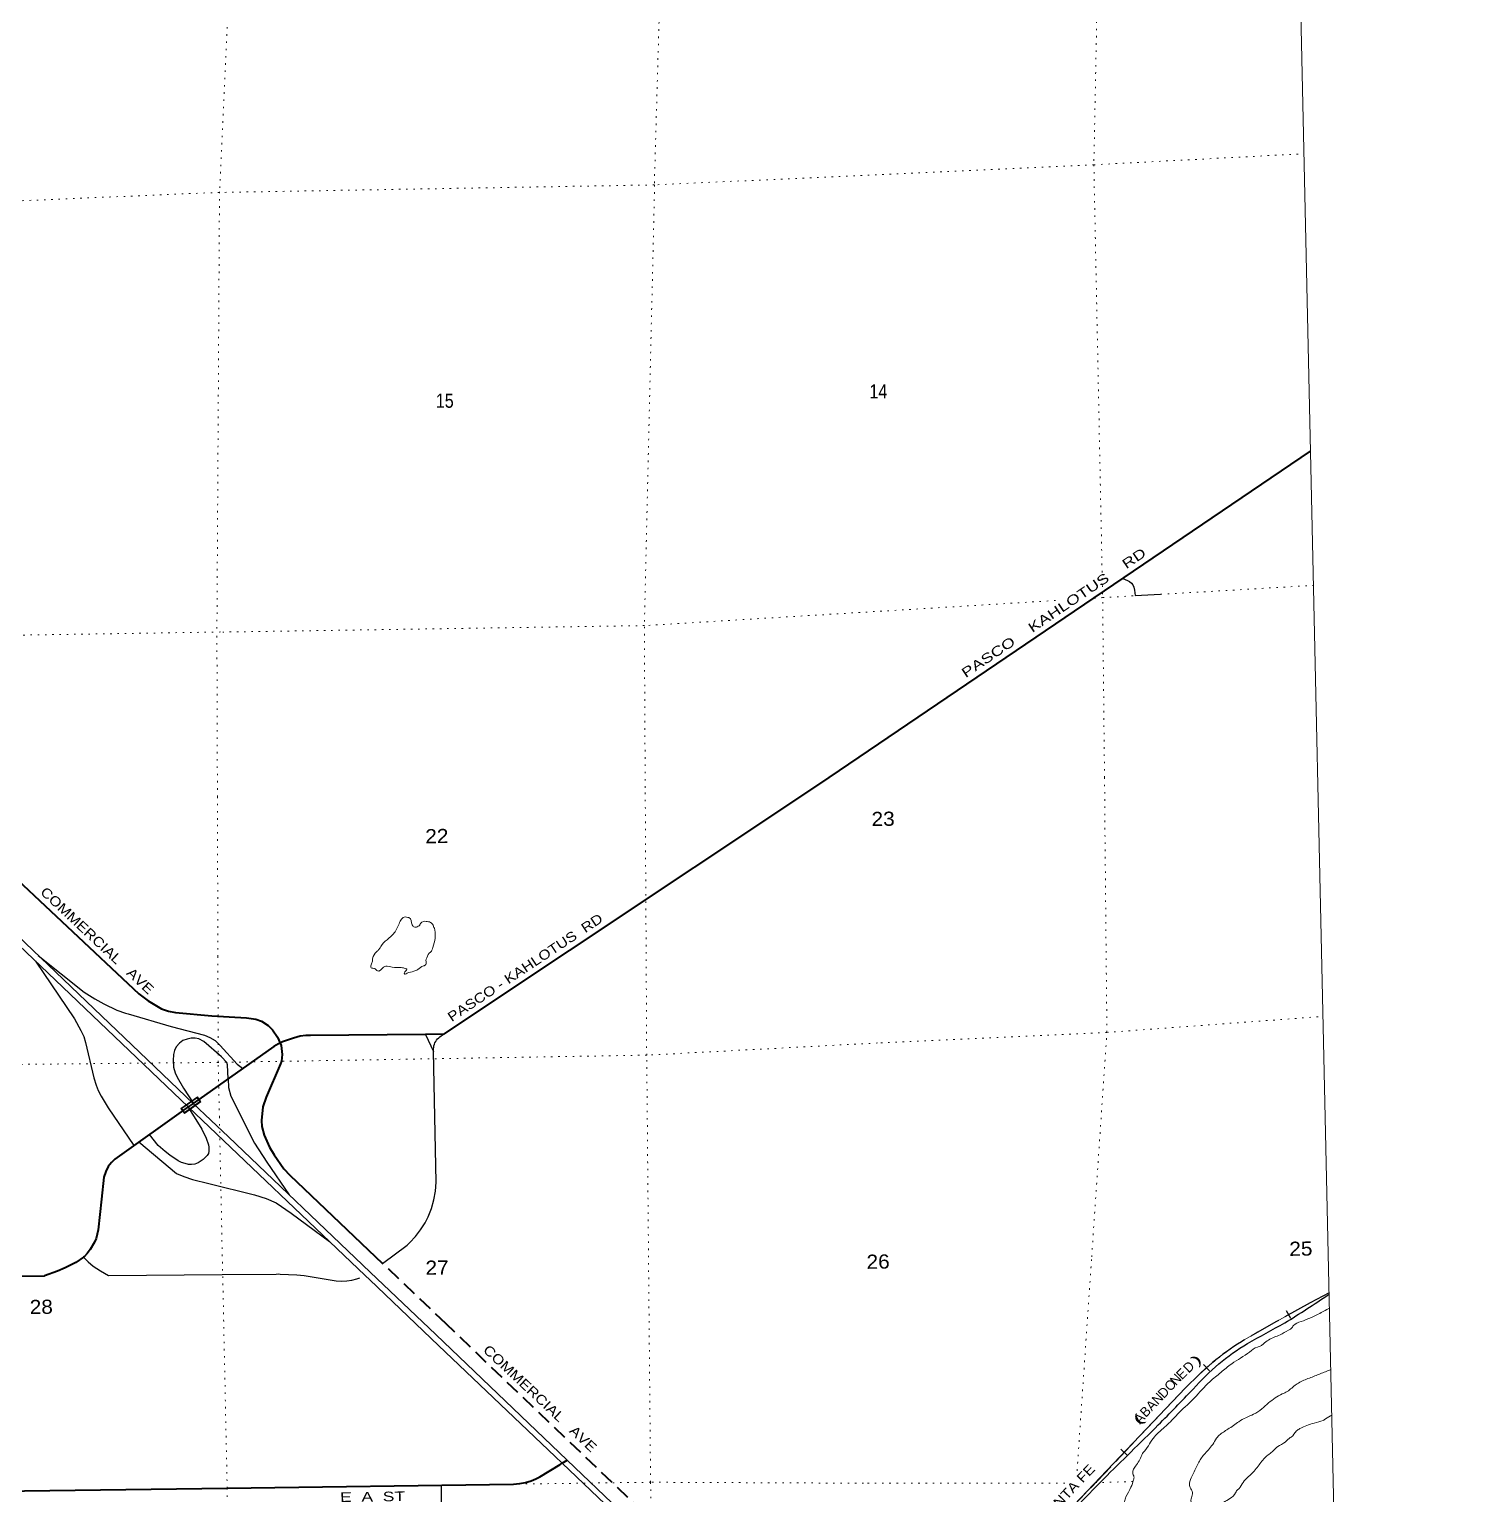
# Model space of a CAD drawing. Header units: feet. Extents: x 245918 to 509309, y -547785 to -360805.
# Drawn here: x 491308 to 509309, y -461175 to -442994 of the extents above; entities that cross this region are included whole.
import ezdxf
from ezdxf.enums import TextEntityAlignment as Align

# ---------------------------------------------------------------- set-up
doc = ezdxf.new("R2010")
doc.units = ezdxf.units.FT
doc.header["$LTSCALE"] = 60
for name, pattern in [('DOTTED', [1.5, 0.3, -1.2]), ('LONG_DASHED', [7.5, 6, -1.5]), ('MEDIUM_DASHED', [4.5, 3, -1.5])]:
    doc.linetypes.add(name, pattern=pattern)
for name, color, linetype, lineweight in [('20', 7, 'Continuous', 35), ('21', 7, 'Continuous', 25), ('26', 7, 'Continuous', 40), ('27', 7, 'Continuous', 13), ('29', 7, 'Continuous', 25), ('34', 7, 'Continuous', 25), ('39', 7, 'Continuous', 13), ('4', 7, 'Continuous', 13), ('53', 7, 'DOTTED', 40), ('57', 7, 'Continuous', 13), ('63', 7, 'Continuous', 25), ('7', 7, 'DOTTED', 13)]:
    doc.layers.add(name, color=color, linetype=linetype, lineweight=lineweight)

msp = doc.modelspace()

# ---------------------------------------------------------------- linework, layer by layer
at = {"layer": '20'}
for points in [[(495474.56, -458454.6), (493280.86, -456364.52), (490533.02, -453746.48)], [(495539.68, -458413.04), (493779.53, -456736.04), (493343.24, -456320.36), (490590.28, -453697.44)], [(497921.19, -460785.67), (497833.59, -460702.21), (496386.99, -459323.94), (495534.11, -458511.34), (495474.56, -458454.6)], [(497985.18, -460747.22), (496354.74, -459189.61), (495539.68, -458413.04)], [(500997.07, -463716.25), (499076.05, -461885.98), (497921.19, -460785.67)], [(504525.62, -466974.53), (502823.51, -465352.82), (502455.64, -465017.99), (501044.48, -463669.86), (497985.18, -460747.22)]]:
    msp.add_lwpolyline(points, dxfattribs=at)
at = {"layer": '21'}
for points in [[(491416.95, -454485.07), (491988.9, -454939.58), (492119.55, -455024.42), (492233.17, -455083.29), (492395.49, -455162.47), (492499.6, -455199.49), (492533.46, -455211.2), (493067.2, -455364.76), (493480.25, -455475.87), (493549.49, -455503.58), (493614.42, -455540.12), (493677.61, -455603.51), (493887.31, -455832.49), (493919.78, -455858.88), (493957.04, -455885.8)], [(491384.32, -454557.57), (491868.77, -455272.91), (491946.07, -455416.26), (491982.59, -455491.38), (492006.04, -455565.21), (492108.39, -456005.04), (492138.02, -456095.52), (492164.19, -456159.34), (492200.71, -456232.43), (492285.15, -456375.71), (492605.55, -456842.64)], [(493773.76, -456015.55), (493768.27, -455840.38), (493757.46, -455812.18), (493692.53, -455743.15), (493475.43, -455552.31), (493410.51, -455519.82), (493365.87, -455511.7), (493317.17, -455511.7), (493266.45, -455521.85), (493213.7, -455542.16), (493171.09, -455572.61), (493128.48, -455619.31), (493108.96, -455664.48), (493098.04, -455712.7), (493091.96, -455787.82), (493098.98, -455872.26), (493116.3, -455940.09), (493143.69, -455994.9), (493219.87, -456130.77), (493346.31, -456323.29)], [(493773.76, -456015.55), (493779.78, -456124.84), (493808.18, -456232.45), (494103.19, -456812.18), (494255.83, -457050.32), (494534.59, -457455.43)], [(493272.35, -456356.41), (493447.53, -456640.53), (493502.31, -456752.2), (493532.74, -456833.41), (493537.31, -456864.87), (493536.8, -456914.62), (493530.21, -456944.05), (493525.14, -456955.22), (493515, -456968.41), (493465.79, -457018.16), (493404.36, -457058.35), (493363.84, -457073.99), (493321.73, -457079.07), (493283.69, -457077.03), (493242.56, -457068.25), (493195.43, -457052.67), (493153.33, -457032.37), (493053.47, -456964.51), (492993.04, -456918.68), (492908.18, -456844.25), (492799.17, -456705.55)], [(492666.87, -456799.22), (493135.58, -457188.7), (493224.85, -457229.31), (493334.42, -457265.85), (493537.22, -457314.72), (494100.55, -457456.05), (494248.47, -457499.34), (494373.53, -457554.8), (494558.87, -457680.59), (495033.71, -458034.58)]]:
    msp.add_lwpolyline(points, dxfattribs=at)
at = {"layer": '26'}
for p, q in [((501119.64, -452356.73), (507209.87, -448229.77)), ((496451.8, -455462.9), (501119.64, -452356.73)), ((496451.8, -455462.9), (496224.53, -455464.86)), ((493343.24, -456320.36), (493280.86, -456364.52)), ((491075.51, -458464.21), (491494.63, -458460.8))]:
    msp.add_line(p, q, dxfattribs=at)
for points in [[(490883.8, -453289.25), (492668.8, -454961.56), (492782, -455048.77), (492948.37, -455146.22), (493033.59, -455174.65), (493121.2, -455192.17), (493573.43, -455232.83), (494003.49, -455257.76), (494121.11, -455276.16), (494190.09, -455300.52), (494271.25, -455353.31), (494325.02, -455405.93), (494388.93, -455499.49), (494421.41, -455571.85)], [(494421.41, -455571.85), (494402.13, -455580.7), (494341.38, -455613.69), (493343.24, -456320.36)], [(494421.41, -455571.85), (494435.21, -455602.59), (494445.74, -455714.69), (494439.65, -455795.9), (494425.82, -455830.64), (494246.64, -456244.64), (494206.32, -456364.37), (494189.96, -456533.23), (494192.11, -456608.01), (494224.02, -456714.78), (494289.5, -456863.82), (494346.72, -456957.27), (494468.05, -457131.81), (494539.54, -457212.94), (495692.36, -458305.62)], [(496224.53, -455464.86), (494796.75, -455477.16), (494741.64, -455479.01), (494667.92, -455487.31), (494584.73, -455509.64), (494450.82, -455558.36), (494421.41, -455571.85)], [(493280.86, -456364.52), (492368.35, -457010.57), (492326.5, -457052.63), (492287.95, -457105.42), (492255.49, -457166.33), (492230.98, -457234.13), (492202.12, -457508.4), (492162.49, -457888.76), (492136.79, -457996.7), (492116.5, -458043.39), (492061.32, -458131.89), (492027.23, -458181.45), (491988.39, -458222.73), (491982.22, -458226.98)], [(491982.22, -458226.98), (491883.17, -458295.15), (491754.08, -458359.45), (491655.93, -458400.72), (491494.63, -458460.8)], [(488461.27, -461167.43), (491196.72, -461129.72), (491246.72, -461129.04), (493763.41, -461094.35), (497315.98, -461044.69), (497391.28, -461038.39), (497465.5, -461024.25), (497537.84, -461002.44), (497592.7, -460979.4), (497617.77, -460968.12), (497642.7, -460953.13), (497895.2, -460801.29), (497921.19, -460785.67), (497985.18, -460747.22)]]:
    msp.add_lwpolyline(points, dxfattribs=at)
at = {"layer": '29'}
msp.add_line((496224.53, -455464.86), (496326.03, -455674.63), dxfattribs=at)
for points in [[(504880.32, -449809.08), (504938.77, -449832.79), (504962.74, -449845.71), (504986.71, -449864.16), (505003.32, -449887.58), (505016.21, -449915.81), (505025.42, -449952.71), (505030.96, -450019.13), (505346.23, -450000.68)], [(496326.03, -455674.63), (496325.47, -455645.11), (496326.64, -455625.43), (496329.85, -455605.99), (496335.08, -455586.99), (496342.27, -455568.64), (496351.34, -455551.15), (496362.18, -455534.69), (496374.69, -455519.46), (496388.72, -455505.62), (496404.12, -455493.33), (496420.72, -455482.71), (496427.69, -455478.94), (496442.66, -455468.98)], [(495692.36, -458305.62), (495996.42, -458077.47), (496029.98, -458047.32), (496101.32, -457972.82), (496164.48, -457891.26), (496203.29, -457828.56), (496218.73, -457803.61), (496231.65, -457778.56), (496257.84, -457727.76), (496299.44, -457624.69), (496330.03, -457517.84), (496349.29, -457408.37), (496357, -457297.49), (496326.03, -455674.63)], [(491982.22, -458226.98), (492037.38, -458287.02), (492101.69, -458341.36), (492189.55, -458396.66), (492290.95, -458454.3)], [(492290.95, -458454.3), (493700.7, -458442.82), (494372.57, -458437.35), (494397.93, -458437.14), (494422.57, -458438.07), (494629, -458445.82), (494718.27, -458456.21), (494745.71, -458459.4), (494768.27, -458463.22), (495118.15, -458522.38), (495182.58, -458526.27), (495247.06, -458523.4), (495310.88, -458513.82), (495373.36, -458497.61), (495407.97, -458484.64)], [(496420.13, -461057.21), (496465.2, -465832.68), (496472.82, -465889.3), (496497.8, -465955.97), (496619.47, -466272.32)]]:
    msp.add_lwpolyline(points, dxfattribs=at)
at = {"layer": '34', "lineweight": 13}
msp.add_lwpolyline([(505826.98, -459684.88), (505658.47, -459848.95), (502245.39, -463435.86), (501972.95, -463755.05), (501745.99, -464025.07), (501483.98, -464364.21), (501119.74, -464848.22), (500085.64, -466228.86)], dxfattribs=at)
for centre, radius, start, end in [((520429.55, -483304.34), 27849.26, 117.81928, 120.35311), ((508033.24, -461971.5), 3177.45, 121.84907, 133.97531)]:
    msp.add_arc(centre, radius, start, end, dxfattribs=at)
at = {"layer": '34'}
msp.add_spline([(497832.19, -467100.07), (498102.7, -467176.09), (498409.7, -467176.09), (498596.37, -467165.25), (498945.9, -467089.24), (499162.96, -467020.4), (499537.21, -466820.1), (500002.84, -466403.6), (500354.86, -465837.83), (500722.26, -465404.64), (501081.97, -464905.16), (502061.36, -463691.08), (502803.94, -462878.94), (503651.17, -462007.26), (504639.67, -460981.94), (505319.35, -460309.91), (505751.05, -459865.09), (506069.71, -459552.01), (506426.17, -459301.42), (506889.04, -459041.49), (507432.65, -458691.75)], degree=3, dxfattribs=at)
at = {"layer": '39'}
for points in [[(495971.44, -454718.93), (495995.31, -454705.1), (496081.1, -454681.34), (496128.84, -454660.33), (496198.15, -454614.83), (496214.11, -454610.51), (496233.5, -454576.02), (496230.9, -454545.98), (496240.31, -454513.69), (496285.05, -454442.59), (496289.15, -454439.92), (496314.07, -454387.85), (496343.84, -454268.9), (496343.36, -454244.84), (496335.43, -454146.69), (496325.01, -454126.83), (496322.89, -454120.86), (496312.39, -454096.98), (496275.74, -454069.62), (496247.55, -454064.15), (496217.4, -454060.74), (496155.98, -454100.07), (496152.61, -454109.96), (496134.36, -454122.57), (496090.48, -454135.47), (496072.19, -454123.79), (496065.38, -454113.75), (496059.77, -454103.98), (496019.91, -454014.48), (496011.84, -454012.64), (496003.82, -454012.79), (495971.62, -454007.41), (495945.71, -454015.95), (495912.45, -454058.73), (495846.82, -454190.43), (495748.49, -454290.67), (495669.85, -454372.47), (495650.46, -454406.96), (495618.93, -454435.67), (495568.52, -454524.94), (495563.33, -454567.17), (495546.18, -454613.65), (495550.7, -454639.64), (495592.97, -454646.84), (495619.51, -454670.38), (495643.73, -454677.94), (495653.72, -454675.73), (495720.83, -454620.24), (495748.9, -454619.68), (495869.58, -454635.36), (495939.83, -454637.98), (495982.18, -454649.18), (495994.33, -454654.96), (495966.92, -454689.61), (495967.47, -454717.69), (495971.44, -454718.93)], [(504714.03, -461528.87), (504759.21, -461479.84), (504774.54, -461443.42), (504803.95, -461408.73), (504864.89, -461345.35), (504894.12, -461300.64), (504901.39, -461262.38), (504918.3, -461203.87), (504980.12, -461082.29), (505012.44, -460991.38), (505017.72, -460953.15), (505009.23, -460929.26), (505006.08, -460871.13), (505037.23, -460822.38), (505114.77, -460684.43), (505118.59, -460674.32), (505149.89, -460633.59), (505210.58, -460545.18), (505272.66, -460456.49), (505379.09, -460354.49), (505521, -460217.02), (505596.38, -460137.2), (505698.38, -460044.07), (505764.9, -459977.56), (505960.02, -459773.57), (506097.49, -459658.27), (506230.53, -459551.84), (506452.25, -459405.5), (506549.81, -459343.41), (506594.16, -459330.11), (506625.2, -459303.5), (506757.15, -459221.77), (506830.8, -459192.24), (506934.01, -459136.05), (506969.67, -459113.28), (506997.04, -459076.63), (507092.34, -459026.6), (507305.17, -458934.15), (507444.51, -458860.83)], [(507461.51, -459623.07), (507329.67, -459675.94), (507194.3, -459728.76), (507059.08, -459789.59), (507003.68, -459828.8), (506888.98, -459913.31), (506859.14, -459925.93), (506688.82, -460037.61), (506604, -460111.49), (506502.99, -460177.68), (506405.52, -460219.72), (506320.25, -460269.54), (506183.64, -460362.5), (506074.82, -460438.87), (506035.61, -460485.78), (506029.79, -460495.92), (505926.21, -460636.38), (505877.1, -460689.5), (505805.11, -460803.27), (505739.63, -460942.97), (505707.31, -461033.89), (505714.34, -461085.9), (505743.62, -461147.52), (505730.88, -461213.97), (505723.4, -461242.21), (505738.27, -461284.04), (505774.83, -461307.4), (505851.57, -461333.98), (505929.85, -461336.45), (506031.71, -461314.39), (506045.63, -461308.09), (506045.48, -461300.07), (506091.4, -461289.14), (506103.15, -461274.86), (506127.1, -461268.37), (506133.08, -461266.25), (506208.49, -461224.64), (506279.27, -461151.03), (506290.82, -461126.74), (506322.36, -461098.03), (506371.04, -461022.84), (506439.85, -460951.28), (506547.94, -460836.81), (506592.89, -460775.75), (506641.88, -460716.61), (506746.51, -460630.29), (506756.34, -460620.07), (506823.46, -460564.58), (506916.56, -460504.58), (506946.06, -460473.91), (506967.88, -460461.44), (507036.57, -460383.85), (507078.13, -460354.95), (507253.33, -460287.32), (507365, -460253.02), (507396.72, -460234.34), (507475.16, -460186.88)]]:
    msp.add_spline(points, degree=3, dxfattribs=at)
at = {"layer": '4'}
msp.add_lwpolyline([(252658.03, -364975.08), (284238.76, -364605.82), (315818.96, -364193.12), (347398.55, -363736.98), (378977.49, -363237.41), (410555.7, -362694.39), (442133.15, -362107.94), (473709.75, -361478.06), (505285.47, -360804.74), (509308.75, -543581.54), (477481.62, -544260.21), (445653.59, -544895.11), (413824.71, -545486.24), (381995.06, -546033.57), (350164.67, -546537.12), (318333.63, -546996.89), (286501.99, -547412.88), (254669.8, -547785.08)], close=True, dxfattribs=at)
msp.add_lwpolyline([(252658.03, -364975.08), (284238.76, -364605.82), (315818.96, -364193.12), (347398.55, -363736.98), (378977.49, -363237.41), (410555.7, -362694.39), (442133.15, -362107.94), (473709.75, -361478.06), (505285.47, -360804.74), (509308.75, -543581.54), (477481.62, -544260.21), (445653.59, -544895.11), (413824.71, -545486.24), (381995.06, -546033.57), (350164.67, -546537.12), (318333.63, -546996.89), (286501.99, -547412.88), (254669.8, -547785.08)], close=True, dxfattribs=at)
at = {"layer": '53', "linetype": 'MEDIUM_DASHED'}
msp.add_lwpolyline([(500493.71, -462890.48), (496481.13, -459057.14), (495692.36, -458305.62)], dxfattribs=at)
at = {"layer": '57'}
for p, q in [((493190.26, -456383.94), (493393.43, -456238.27)), ((493393.43, -456238.27), (493437.13, -456299.22))]:
    msp.add_line(p, q, dxfattribs=at)
msp.add_lwpolyline([(493437.13, -456299.22), (493233.96, -456444.89), (493190.26, -456383.94)], dxfattribs=at)
msp.add_lwpolyline([(493201.42, -456385.78), (493391.58, -456249.43), (493425.96, -456297.37), (493235.8, -456433.72)], close=True, dxfattribs=at)
at = {"layer": '63'}
for p, q in [((506905.78, -458890.44), (506961.12, -458986.21)), ((505878.89, -459558.31), (505956.32, -459637.31)), ((504855.7, -460611.21), (504935.83, -460687.46))]:
    msp.add_line(p, q, dxfattribs=at)
at = {"layer": '63', "linetype": 'LONG_DASHED'}
msp.add_lwpolyline([(507439.7, -458671.33), (507204.23, -458796.68), (506779.05, -459029.53), (506357.1, -459273.39), (506351.03, -459276.99), (506304.45, -459306.93), (506258.31, -459337.33), (506212.36, -459368.86), (506167.32, -459400.85), (506122.71, -459433.74), (506078.74, -459467.77), (506035.45, -459502.04), (505992.58, -459537.22), (505950.38, -459573.52), (505908.84, -459610.07), (505867.97, -459647.31), (505827.74, -459685.68), (505659.25, -459849.73), (502246.2, -463436.6), (501973.78, -463755.77), (501746.84, -464025.77), (501630.13, -464176.83)], dxfattribs=at)
at = {"layer": '7'}
for p, q in [((493923.19, -439549.59), (493668.4, -445009.81)), ((504618.33, -439657.68), (504519.92, -444674.91)), ((504519.92, -444674.91), (499062.21, -444924.21)), ((504519.92, -444674.91), (507128.6, -444538.01)), ((504519.92, -444674.91), (504628.89, -450045.46)), ((493666.6, -445017.29), (488317.61, -445242.53)), ((493668.02, -445010.06), (493636.15, -450472.7)), ((499062.29, -444924.77), (493666.62, -445018.03)), ((499067.55, -444925.56), (498941.47, -450392.8)), ((504628.89, -450045.46), (507246.49, -449893.89)), ((504043.42, -450081.22), (498941.47, -450392.8)), ((504628.89, -450045.46), (504477.49, -450054.71)), ((504652.41, -452279.64), (504628.89, -450045.46)), ((488353.05, -450554.34), (493687.24, -450471.57)), ((493642.32, -452518.1), (493636.05, -450472.7)), ((498941.47, -450392.8), (493710.17, -450472.32)), ((498951.93, -452403.76), (498941.47, -450392.8)), ((504657.19, -452745.27), (504652.41, -452279.64)), ((493643.19, -452801.38), (493642.32, -452518.1)), ((498970.23, -455722.08), (498951.93, -452403.76)), ((493648.43, -454501.32), (493643.19, -452801.38)), ((504681.84, -455440.12), (507360.92, -455241.61)), ((504681.84, -455440.12), (501831.19, -455571.08)), ((501834.23, -455570.94), (498970.23, -455722.08)), ((504311.95, -460877.28), (504492.76, -458230.12)), ((501662.86, -461032.99), (499018.22, -461020.83)), ((499018.22, -461020.83), (499043.47, -461955.04)), ((504159.48, -461034.24), (501659.86, -461032.97)), ((505005.27, -461011.48), (504470.61, -461028.82)), ((493763.41, -461094.35), (493763.83, -461123.97)), ((493763.41, -461094.35), (493820.33, -465069.04))]:
    msp.add_line(p, q, dxfattribs=at)
for points in [[(493923.19, -439549.59), (499220.49, -439485.5), (499065.27, -444925.73)], [(504493.2, -458223.81), (504681.84, -455440.12), (504655.69, -452743.88)], [(493652.47, -455810.85), (493652.08, -455685.13), (493648.43, -454501.32)], [(499018.22, -461020.06), (498970.23, -455722.08), (493652.47, -455811.64), (488427.68, -455864.3), (483578.29, -455875.61), (477876.3, -455925.48)], [(493763.41, -461094.35), (493666.79, -456493.67), (493652.47, -455811.64)], [(499017.45, -461020.83), (493763.41, -461094.35), (488461.27, -461167.43)]]:
    msp.add_lwpolyline(points, dxfattribs=at)

# ---------------------------------------------------------------- texts
at = {"layer": '27'}
for s, rotation, width, p in [('PASCO    KAHLOTUS    RD', 34.124, 1.35, (502929.31, -451045.08)), ('COMMERCIAL   AVE', 316.867, 1.2, (491434.87, -453711.05)), ('PASCO - KAHLOTUS  RD', 33.641, 1.2, (496550.58, -455313.08)), ('COMMERCIAL   AVE', 316.867, 1.2, (496930.33, -459392.35)), ('E  A  ST', 0.801, 1.35, (495165.5, -461265.72))]:
    msp.add_text(s, height=120, rotation=rotation, dxfattribs=dict(at, width=width)).set_placement(p)
at = {"layer": '63'}
for s, rotation, p in [('E', 44.235, (505650.05, -459719.1)), ('D', 44.235, (505738.88, -459632.62)), ('O', 46.422, (505512.58, -459856.75)), ('N', 46.422, (505578.78, -459787.17)), ('N', 46.422, (505354.05, -460025.41)), ('D', 46.422, (505428.31, -459947.37)), ('B', 46.422, (505202.17, -460185.01)), ('A', 46.422, (505277.07, -460106.08)), ('A', 46.422, (505128.56, -460269.03))]:
    msp.add_text(s, height=120, rotation=rotation, dxfattribs=at).set_placement(p, align=Align.CENTER)
at = {"layer": '63', "width": 1.85}
for s, rotation, p in [(')', 43.644, (505832.8, -459542.66)), ('(', 46.422, (505112.03, -460279.75))]:
    msp.add_text(s, height=120, rotation=rotation, dxfattribs=at).set_placement(p, align=Align.CENTER)
at = {"layer": '63', "width": 1.15}
msp.add_text('NORTHERN - SANTA FE', height=120, rotation=46.422, dxfattribs=at).set_placement((503088.32, -462397.67))
at = {"layer": '7'}
for s, rotation, width, p in [('14', 0.028, 0.85, (501734.52, -447573.27)), ('15', 0.028, 0.85, (496353.15, -447690.38)), ('23', 0.857, 1.1, (501762.19, -452879.55)), ('22', 0.857, 1.1, (496223.33, -453093.76)), ('25', 0.857, 1.1, (506946.91, -458212.46)), ('27', 0.857, 1.1, (496226.3, -458447.41)), ('26', 0.857, 1.1, (501700.11, -458373.48)), ('28', 0.857, 1.1, (491313.9, -458934.56))]:
    msp.add_text(s, height=175.5, rotation=rotation, dxfattribs=dict(at, width=width)).set_placement(p)

doc.saveas('drawing.dxf')
